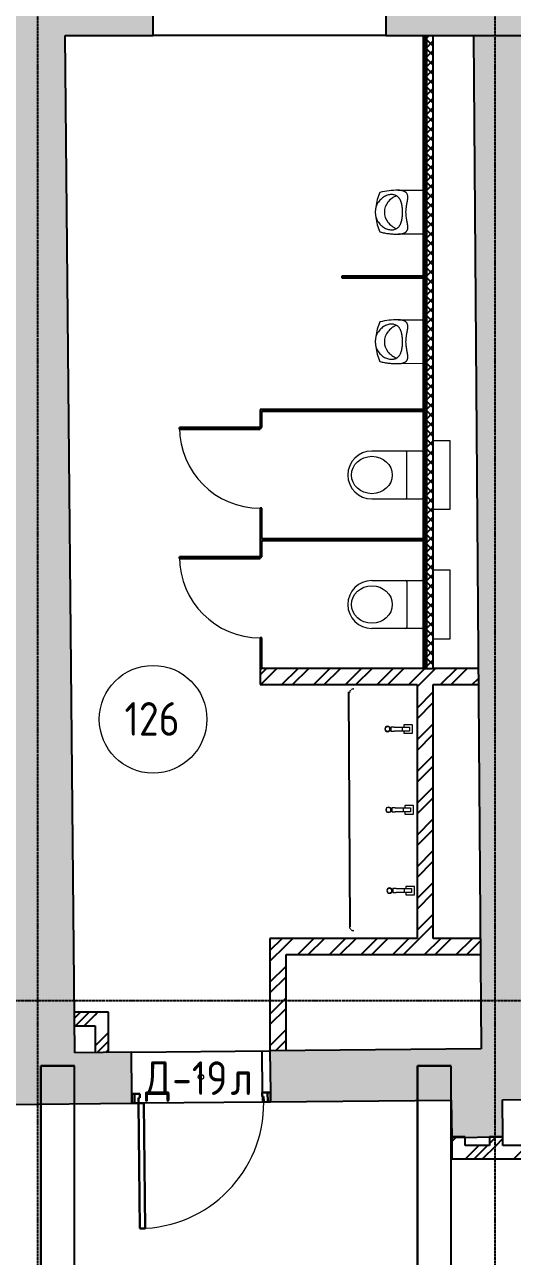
# Model space of a CAD drawing. Header units: millimetres. Extents: x -129048 to 476301, y -5853 to 215316.
# Drawn here: x 38913 to 42539, y 11356 to 20505 of the extents above; entities that cross this region are included whole.
import ezdxf

# ---------------------------------------------------------------- set-up
doc = ezdxf.new("R2010")
doc.units = ezdxf.units.MM
for name, pattern in [('ADSK_Линия сетки', [25, 20, -2.5, 0, -2.5]), ('ADSK_Сверху', [4.5, 3, -1.5]), ('ADSK_Снесено', [4.5, 3, -1.5])]:
    doc.linetypes.add(name, pattern=pattern)
for name, color, linetype, lineweight in [('Двери', 251, 'Continuous', 18), ('Каркас', 7, 'Continuous', 18), ('Марки дверей', 7, 'Continuous', 20), ('Марки помещений', 7, 'Continuous', 20), ('Сантехника', 251, 'Continuous', 18)]:
    doc.layers.add(name, color=color, linetype=linetype, lineweight=lineweight)
for name, color, linetype, lineweight, true_color in [('Обобщенные модели', 5, 'Continuous', 18, 0x0000ff), ('Стены внутренние', 5, 'Continuous', 18, 0x0000ff), ('Стены наружные', 1, 'ADSK_Снесено', 18, 0xff0000), ('Стены штриховка', 5, 'Continuous', 18, 0x0000ff)]:
    doc.layers.add(name, color=color, linetype=linetype, lineweight=lineweight, true_color=true_color)
doc.styles.add('GOST Common_2', font='GOST Common_0.ttf', dxfattribs={"width": 0.9, "height": 250})
pattern_1 = [(45, (0, 0), (-179.6051, 179.6051), []), (45, (63.5, 0), (0, 359.2102), []), (45, (-63.5, 0), (0, 359.2102), [])]
pattern_2 = [(45, (0, 0), (-117.8655, 117.8655), []), (45, (78.58, 0), (-117.8655, 117.8655), [])]
pattern_3 = [(45, (0, 0), (-70.71068, 70.71068), [])]

# ---------------------------------------------------------------- blocks, each defined once
blk = doc.blocks.new('Раковина с 2-3 кранами для санузла - 500x1800 3 taps-2317887-01 План 1-го этажа маркировочный')
at = {"layer": 'Сантехника'}
for p, q in [((-764.1, 503.1), (-763.2, 503.9)), ((1018.1, 499.1), (1018.9, 498.2)), ((-490, 189.1), (-460, 189.1)), ((-490, 189.1), (-490, 166.1)), ((-460, 189.1), (-490, 189.1)), ((-460, 166.1), (-460, 189.1)), ((110, 196.6), (140, 196.6)), ((110, 196.6), (110, 173.6)), ((140, 196.6), (110, 196.6)), ((140, 173.6), (140, 196.6)), ((710, 204.1), (740, 204.1)), ((710, 204.1), (710, 181.1)), ((740, 204.1), (710, 204.1)), ((740, 181.1), (740, 204.1)), ((-490, 93.1), (-504.9, 93.1)), ((-490, 106.5), (-490, 166.1)), ((-490, 71.5), (-490, 106.5)), ((-460, 106.5), (-490, 106.5)), ((-460, 166.1), (-460, 106.5)), ((-460, 106.5), (-460, 71.5)), ((-445.4, 93.1), (-460, 93.1)), ((93.2, 98.7), (93.2, 39.1)), ((110, 100.6), (95.1, 100.6)), ((110, 114), (110, 173.6)), ((110, 79), (110, 114)), ((140, 114), (110, 114)), ((140, 173.6), (140, 114)), ((140, 114), (140, 79)), ((154.6, 100.6), (140, 100.6)), ((156.5, 39.1), (156.5, 98.7)), ((693.2, 106.2), (693.2, 46.6)), ((710, 108.1), (695.1, 108.1)), ((710, 121.5), (710, 181.1)), ((710, 86.5), (710, 121.5)), ((740, 121.5), (710, 121.5)), ((740, 181.1), (740, 121.5)), ((740, 121.5), (740, 86.5)), ((754.6, 108.1), (740, 108.1)), ((756.5, 46.6), (756.5, 106.2)), ((-506.8, 91.2), (-506.8, 31.6)), ((-505.3, 30.1), (-445, 30.1)), ((-490, 51.5), (-490, 71.5)), ((-460, 51.5), (-490, 51.5)), ((-460, 71.5), (-460, 51.5)), ((-443.5, 31.6), (-443.5, 91.2)), ((94.7, 37.6), (155, 37.6)), ((110, 59), (110, 79)), ((140, 59), (110, 59)), ((140, 79), (140, 59)), ((694.7, 45.1), (755, 45.1)), ((710, 66.5), (710, 86.5)), ((740, 66.5), (710, 66.5)), ((740, 86.5), (740, 66.5))]:
    blk.add_line(p, q, dxfattribs=at)
at = {"layer": 'Сантехника', "flags": 128}
for points in [[(-775, 480), (-775, 481.2), (-774.9, 482.4), (-774.8, 483.6), (-774.6, 484.8), (-774.4, 486), (-774.1, 487.1)], [(-773.5, 489.4), (-773.1, 490.6), (-772.6, 491.7), (-772.1, 492.8), (-771.6, 493.9)], [(-770.4, 495.9), (-769.8, 496.9), (-769.1, 497.9), (-768.3, 498.9), (-767.6, 499.8)], [(-758.1, 507), (-757, 507.5), (-755.9, 508), (-754.7, 508.4)], [(-752.4, 509.1), (-751.3, 509.3), (-750.1, 509.6), (-748.9, 509.7), (-747.7, 509.9), (-746.5, 510), (-745.3, 510), (-745, 510)], [(995, 510), (996.2, 510), (997.4, 509.9), (998.6, 509.8), (999.8, 509.6), (1001, 509.4), (1002.1, 509.1)], [(1004.4, 508.5), (1005.6, 508.1), (1006.7, 507.6), (1007.8, 507.1), (1008.9, 506.6)], [(1010.9, 505.4), (1011.9, 504.8), (1012.9, 504.1), (1013.9, 503.3), (1014.8, 502.6)], [(1022, 493.1), (1022.5, 492), (1023, 490.9), (1023.4, 489.7)], [(1024.1, 487.4), (1024.3, 486.3), (1024.6, 485.1), (1024.7, 483.9), (1024.9, 482.7), (1025, 481.5), (1025, 480.3), (1025, 480)]]:
    blk.add_lwpolyline(points, dxfattribs=at)
at = {"layer": 'Сантехника'}
for centre, radius, start, end in [((-475, 215), 20, 0, 180), ((-475, 215), 20, 180, 360), ((-475, 215), 18.2, 165.15778, 180), ((-475, 215), 18.2, 180, 191.34075), ((-475, 215), 16.3, 175.36727, 180), ((-475, 215), 16.3, 175.36727, 180), ((-475, 215), 16.3, 180, 198.62064), ((-475, 215), 16.3, 180, 198.62064), ((-475, 215), 18.2, 208.98332, 219.73377), ((-475, 215), 18.2, 95.84531, 146.66266), ((-475, 215), 16.3, 216.87489, 225), ((-475, 215), 16.3, 216.87489, 225), ((-475, 215), 18.2, 225, 229.4056), ((-475, 215), 18.2, 232.75928, 242.71908), ((-475, 215), 18.2, 265.13096, 274.18327), ((-475, 215), 18.2, 85.13096, 94.18327), ((-475, 215), 18.2, 275.84531, 326.66266), ((-475, 215), 18.2, 52.75928, 62.71908), ((-475, 215), 16.3, 36.87489, 45), ((-475, 215), 16.3, 36.87489, 45), ((-475, 215), 18.2, 45, 49.4056), ((-475, 215), 18.2, 28.98332, 39.73377), ((-475, 215), 16.3, 0, 18.62064), ((-475, 215), 16.3, 0, 18.62064), ((-475, 215), 16.3, 355.36727, 360), ((-475, 215), 16.3, 355.36727, 360), ((-475, 215), 18.2, 345.15778, 360), ((-475, 215), 18.2, 0, 11.34075), ((125, 222.5), 20, 0, 180), ((125, 222.5), 20, 180, 360), ((125, 222.5), 18.2, 165.15778, 180), ((125, 222.5), 18.2, 180, 191.34075), ((125, 222.5), 16.3, 175.36727, 180), ((125, 222.5), 16.3, 175.36727, 180), ((125, 222.5), 16.3, 180, 198.62064), ((125, 222.5), 16.3, 180, 198.62064), ((125, 222.5), 18.2, 208.98332, 219.73377), ((125, 222.5), 18.2, 95.84531, 146.66266), ((125, 222.5), 16.3, 216.87489, 225), ((125, 222.5), 16.3, 216.87489, 225), ((125, 222.5), 18.2, 225, 229.4056), ((125, 222.5), 18.2, 232.75928, 242.71908), ((125, 222.5), 18.2, 265.13096, 274.18327), ((125, 222.5), 18.2, 85.13096, 94.18327), ((125, 222.5), 18.2, 275.84531, 326.66266), ((125, 222.5), 18.2, 52.75928, 62.71908), ((125, 222.5), 16.3, 36.87489, 45), ((125, 222.5), 16.3, 36.87489, 45), ((125, 222.5), 18.2, 45, 49.4056), ((125, 222.5), 18.2, 28.98332, 39.73377), ((125, 222.5), 16.3, 0, 18.62064), ((125, 222.5), 16.3, 0, 18.62064), ((125, 222.5), 16.3, 355.36727, 360), ((125, 222.5), 16.3, 355.36727, 360), ((125, 222.5), 18.2, 345.15778, 360), ((125, 222.5), 18.2, 0, 11.34075), ((725, 230), 20, 0, 180), ((725, 230), 20, 180, 360), ((725, 230), 18.2, 165.15778, 180), ((725, 230), 18.2, 180, 191.34075), ((725, 230), 16.3, 175.36727, 180), ((725, 230), 16.3, 175.36727, 180), ((725, 230), 16.3, 180, 198.62064), ((725, 230), 16.3, 180, 198.62064), ((725, 230), 18.2, 208.98332, 219.73377), ((725, 230), 18.2, 95.84531, 146.66266), ((725, 230), 16.3, 216.87489, 225), ((725, 230), 16.3, 216.87489, 225), ((725, 230), 18.2, 225, 229.4056), ((725, 230), 18.2, 232.75928, 242.71908), ((725, 230), 18.2, 265.13096, 274.18327), ((725, 230), 18.2, 85.13096, 94.18327), ((725, 230), 18.2, 275.84531, 326.66266), ((725, 230), 18.2, 52.75928, 62.21388), ((725, 230), 16.3, 36.87489, 45), ((725, 230), 16.3, 36.87489, 45), ((725, 230), 18.2, 45, 49.4056), ((725, 230), 18.2, 28.98332, 39.73377), ((725, 230), 16.3, 0, 18.62064), ((725, 230), 16.3, 0, 18.62064), ((725, 230), 16.3, 355.36727, 360), ((725, 230), 16.3, 355.36727, 360), ((725, 230), 18.2, 345.15778, 360), ((725, 230), 18.2, 0, 11.34075), ((-504.9, 91.2), 1.87, 90, 180), ((-504.9, 91.2), 1.87, 120, 150), ((-504.9, 91.2), 1.87, 120, 150), ((-504.9, 91.2), 1.87, 120, 150), ((-445.4, 91.2), 1.87, 0, 90), ((-445.4, 91.2), 1.87, 30, 60), ((-445.4, 91.2), 1.87, 30, 60), ((-445.4, 91.2), 1.87, 30, 60), ((95.1, 98.7), 1.87, 90, 180), ((95.1, 98.7), 1.87, 120, 150), ((95.1, 98.7), 1.87, 120, 150), ((95.1, 98.7), 1.87, 120, 150), ((154.6, 98.7), 1.87, 0, 90), ((154.6, 98.7), 1.87, 30, 60), ((154.6, 98.7), 1.87, 30, 60), ((154.6, 98.7), 1.87, 30, 60), ((695.1, 106.2), 1.87, 90, 180), ((695.1, 106.2), 1.87, 120, 150), ((695.1, 106.2), 1.87, 120, 150), ((695.1, 106.2), 1.87, 120, 150), ((754.6, 106.2), 1.87, 0, 90), ((754.6, 106.2), 1.87, 30, 60), ((754.6, 106.2), 1.87, 30, 60), ((754.6, 106.2), 1.87, 30, 60), ((-505.3, 31.6), 1.49, 180, 270), ((-445, 31.6), 1.49, 270, 360), ((94.7, 39.1), 1.49, 180, 270), ((155, 39.1), 1.49, 270, 360), ((694.7, 46.6), 1.49, 180, 270), ((755, 46.6), 1.49, 270, 360)]:
    blk.add_arc(centre, radius, start, end, dxfattribs=at)
blk = doc.blocks.new('AC_Дверь_Однопольная - Д-19л 1030х2200h-V210-01 План 1-го этажа маркировочный')
at = {"layer": 'Двери', "lineweight": 30}
for p, q in [((465, 1120), (425, 1120)), ((425, 1120), (425, 190)), ((465, 190), (465, 1120)), ((-495, 190), (-515, 190)), ((-515, 190), (-515, 120)), ((-465, 190), (-495, 190)), ((-495, 190), (-495, 120)), ((-495, 120), (-495, 190)), ((-465, 150), (-465, 190)), ((425, 190), (465, 190)), ((495, 190), (465, 190)), ((465, 190), (465, 150)), ((495, 120), (495, 190)), ((515, 190), (495, 190)), ((495, 190), (495, 120)), ((515, 120), (515, 190)), ((-515, 120), (-495, 120)), ((-495, 120), (-455, 120)), ((-455, 150), (-465, 150)), ((-455, 120), (-455, 150)), ((465, 150), (455, 150)), ((455, 150), (455, 120)), ((455, 120), (495, 120)), ((495, 120), (515, 120))]:
    blk.add_line(p, q, dxfattribs=at)
at = {"layer": 'Двери'}
blk.add_arc((465, 190), 930, 90, 180, dxfattribs=at)
blk = doc.blocks.new('Дверь-Одинарная-Панель - 600 x 2150 мм с_у-1872435-01 План 1-го этажа маркировочный')
at = {"layer": 'Двери', "lineweight": 30}
for p, q in [((300, 606), (288, 606)), ((288, 606), (288, 6)), ((300, 6), (300, 606)), ((288, 6), (300, 6))]:
    blk.add_line(p, q, dxfattribs=at)
at = {"layer": 'Двери'}
blk.add_arc((300, 6), 600, 90, 180, dxfattribs=at)
blk = doc.blocks.new('Urinal_Commercial_14201 - UT104EV-1823124-01 План 1-го этажа маркировочный')
at = {"layer": 'Сантехника'}
for p, q in [((41690.8, 18313), (41875.3, 18313)), ((41875.3, 17986.9), (41690.8, 17987))]:
    blk.add_line(p, q, dxfattribs=at)
for centre, radius, start, end in [((41875.3, 18150), 353.2, 155.41974, 173.79042), ((41707.7, 18150), 120.3, 141.9939, 180.0061), ((41728.2, 18133.9), 146.4, 110.0061, 141.9939), ((41707.7, 18149.9), 120.3, 179.9939, 218.0061), ((41875.3, 18150), 353.2, 186.20958, 204.57824), ((41728.2, 18166), 146.4, 218.0061, 249.9939)]:
    blk.add_arc(centre, radius, start, end, dxfattribs=at)
blk.add_ellipse((41786.6, 17228.7), major_axis=(-199.1, 1075.5), ratio=0.694076, start_param=6.146838, end_param=6.328057, dxfattribs=at)
for points, knots in [([(41747.9, 18150), (41748.1, 18158.3), (41748.7, 18170.9), (41750.4, 18185.2), (41751.5, 18193.3), (41752.4, 18199.3), (41753.3, 18205.2), (41754.4, 18211), (41755.4, 18216.7), (41756.5, 18222.3), (41757.5, 18227.9), (41758.5, 18233.3), (41759.3, 18237.7), (41759.9, 18241.2), (41760.2, 18243.8), (41760.6, 18246.3), (41761, 18249.7), (41761.5, 18253.8), (41761.8, 18257.8), (41761.9, 18260.9), (41761.9, 18264), (41761.7, 18267.7), (41761, 18273.4), (41759.5, 18280), (41756.1, 18287.1), (41752.4, 18292.1), (41748.9, 18295.7), (41745.9, 18298.1), (41742.7, 18300.3), (41739.4, 18302.3), (41736, 18304.1), (41732.3, 18305.7), (41728.5, 18307.1), (41724.6, 18308.4), (41720.6, 18309.4), (41715.2, 18310.7), (41705.4, 18312.3), (41696.7, 18312.9), (41690.8, 18313)], [-1, -1, -1, -1, -0.909091, -0.863636, -0.840909, -0.818182, -0.795455, -0.772727, -0.75, -0.727273, -0.704545, -0.681818, -0.659091, -0.647727, -0.636364, -0.625, -0.613636, -0.590909, -0.568182, -0.556818, -0.545455, -0.522727, -0.5, -0.454545, -0.409091, -0.363636, -0.340909, -0.318182, -0.295455, -0.272727, -0.25, -0.227273, -0.204545, -0.181818, -0.159091, -0.136364, -0.090909, 0, 0, 0, 0]), ([(41722.3, 18150), (41722.2, 18153.7), (41722.1, 18159.2), (41721.9, 18166.3), (41721.6, 18171.5), (41721.3, 18176.7), (41720.8, 18181.8), (41720.3, 18186.9), (41719.7, 18191.7), (41719, 18196.5), (41718.2, 18201.1), (41717.4, 18205.6), (41716.5, 18210), (41715.5, 18214.2), (41714.4, 18218.3), (41713.2, 18222.3), (41711.5, 18227.4), (41709.7, 18232.3), (41707.6, 18236.9), (41705.5, 18241.4), (41702.6, 18246.7), (41698.7, 18252.5), (41694.4, 18257.9), (41689.8, 18262.7), (41684.7, 18267), (41677.5, 18272), (41667.7, 18276.8), (41654.6, 18280.2), (41640.7, 18281.2), (41621.2, 18279.3), (41596.1, 18271.3), (41571.9, 18256), (41554.1, 18239.3), (41542.1, 18224.6), (41531.7, 18207.6), (41526.5, 18194.9), (41524.3, 18188.2)], [-1, -1, -1, -1, -0.975, -0.9625, -0.95, -0.9375, -0.925, -0.9125, -0.9, -0.8875, -0.875, -0.8625, -0.85, -0.8375, -0.825, -0.8125, -0.8, -0.775, -0.7625, -0.75, -0.725, -0.7, -0.675, -0.65, -0.625, -0.6, -0.55, -0.5, -0.45, -0.4, -0.3, -0.2, -0.15, -0.1, -0.05, 0, 0, 0, 0]), ([(41524.3, 18111.8), (41526.5, 18105.1), (41531.7, 18092.3), (41542.1, 18075.3), (41554.1, 18060.6), (41571.9, 18043.9), (41596.1, 18028.6), (41621.2, 18020.6), (41640.7, 18018.8), (41654.6, 18019.8), (41667.7, 18023.2), (41677.5, 18028), (41684.7, 18032.9), (41689.8, 18037.2), (41694.4, 18042.1), (41698.7, 18047.4), (41702.6, 18053.2), (41705.5, 18058.5), (41707.6, 18063), (41709.7, 18067.6), (41711.5, 18072.5), (41713.2, 18077.7), (41714.4, 18081.6), (41715.5, 18085.7), (41716.5, 18090), (41717.4, 18094.3), (41718.2, 18098.8), (41719, 18103.5), (41719.7, 18108.2), (41720.3, 18113.1), (41720.8, 18118.1), (41721.3, 18123.2), (41721.6, 18128.4), (41721.9, 18133.6), (41722.1, 18140.7), (41722.2, 18146.2), (41722.3, 18150)], [-1, -1, -1, -1, -0.95, -0.9, -0.85, -0.8, -0.7, -0.6, -0.55, -0.5, -0.45, -0.4, -0.375, -0.35, -0.325, -0.3, -0.275, -0.25, -0.2375, -0.225, -0.2, -0.1875, -0.175, -0.1625, -0.15, -0.1375, -0.125, -0.1125, -0.1, -0.0875, -0.075, -0.0625, -0.05, -0.0375, -0.025, 0, 0, 0, 0]), ([(41690.8, 17987), (41695.4, 17987), (41704.6, 17987.5), (41715.6, 17989.2), (41724.1, 17991.4), (41730.2, 17993.3), (41735, 17995.4), (41738.7, 17997.2), (41742.2, 17999.3), (41746.4, 18002.1), (41750.8, 18006.1), (41754.6, 18010.6), (41757.7, 18015.8), (41759.9, 18021.6), (41761.3, 18027.9), (41761.8, 18033.5), (41761.8, 18038.3), (41761.8, 18042), (41761.5, 18045.8), (41761.1, 18049.6), (41760.6, 18053.6), (41760, 18057.6), (41759.4, 18061.7), (41758.6, 18065.8), (41757.8, 18070.1), (41757.1, 18074.4), (41756.3, 18078.8), (41755.1, 18084.7), (41753.8, 18092.2), (41752.2, 18101.5), (41750.4, 18114.1), (41748.6, 18130.2), (41748, 18143.4), (41747.9, 18150)], [-1, -1, -1, -1, -0.928571, -0.857143, -0.821429, -0.785714, -0.75, -0.732143, -0.714286, -0.678571, -0.642857, -0.607143, -0.571429, -0.535714, -0.5, -0.464286, -0.446429, -0.428571, -0.410714, -0.392857, -0.375, -0.357143, -0.339286, -0.321429, -0.303571, -0.285714, -0.267857, -0.25, -0.214286, -0.178571, -0.142857, -0.071429, 0, 0, 0, 0])]:
    blk.add_open_spline(points, degree=3, knots=knots, dxfattribs=at)
for points in [[(41524.3, 18188.2), (41523, 18184.1), (41521.3, 18175.9), (41520.1, 18163), (41519.9, 18154.3), (41519.9, 18150)], [(41519.9, 18150), (41519.9, 18145.6), (41520.1, 18136.9), (41521.3, 18124.1), (41523, 18115.8), (41524.3, 18111.8)], [(41554.2, 18003.1), (41565.3, 18000.2), (41587.7, 17995.3), (41621.7, 17990.2), (41656.1, 17987.3), (41679.2, 17986.9), (41690.8, 17987)]]:
    blk.add_open_spline(points, degree=3, dxfattribs=at)
blk = doc.blocks.new('Туалет подвесной-Moderna R-Laufen - 000 White-2285251-01 План 1-го этажа маркировочный')
at = {"layer": 'Обобщенные модели'}
for p, q in [((-53, -419.3), (-53, -47.4)), ((303, -47.4), (303, -419.3)), ((-43.1, -157.8), (293.1, -157.8))]:
    blk.add_line(p, q, dxfattribs=at)
for centre, radius, start, end in [((-43.1, -47.4), 9.89, 90, 180), ((293.1, -47.4), 9.89, 0, 90), ((-43.1, -167.7), 9.89, 90, 180), ((293.1, -167.7), 9.89, 0, 90), ((125, -419.3), 178, 180, 0)]:
    blk.add_arc(centre, radius, start, end, dxfattribs=at)
blk.add_ellipse((125, -418.3), major_axis=(0, 151.6), ratio=0.916517, dxfattribs=at)
at = {"layer": 'Сантехника'}
for p, q in [((380, 162.5), (-130, 162.5)), ((-130, 162.5), (-130, 37.5)), ((380, 37.5), (380, 162.5))]:
    blk.add_line(p, q, dxfattribs=at)
blk = doc.blocks.new('Туалет подвесной-Moderna R-Laufen - 000 White-2284892-01 План 1-го этажа маркировочный')
at = {"layer": 'Обобщенные модели'}
for p, q in [((-53, 419.3), (-53, 47.4)), ((303, 47.4), (303, 419.3)), ((-43.1, 157.8), (293.1, 157.8))]:
    blk.add_line(p, q, dxfattribs=at)
for centre, radius, start, end in [((125, 419.3), 178, 360, 180), ((-43.1, 167.7), 9.89, 180, 270), ((293.1, 167.7), 9.89, 270, 360), ((-43.1, 47.4), 9.89, 180, 270), ((293.1, 47.4), 9.89, 270, 360)]:
    blk.add_arc(centre, radius, start, end, dxfattribs=at)
blk.add_ellipse((125, 418.3), major_axis=(0, 151.6), ratio=0.916517, dxfattribs=at)
at = {"layer": 'Сантехника'}
for p, q in [((-130, -37.5), (-130, -162.5)), ((380, -162.5), (380, -37.5)), ((-130, -162.5), (380, -162.5))]:
    blk.add_line(p, q, dxfattribs=at)
blk = doc.blocks.new('ADSK_Марка_Помещение_ОдноЗначение - Номер-247393-01 План 1-го этажа маркировочный')
at = {"layer": 'Марки помещений'}
blk.add_circle((0, 0), 4, dxfattribs=at)
blk = doc.blocks.new('ADSK_Марка_Дверь - Марка типа и комментарии-2020407-01 План 1-го этажа маркировочный')
at = {"layer": 'Марки дверей', "lineweight": 9}
blk.add_circle((0, 0), 0.2, dxfattribs=at)

msp = doc.modelspace()

# ---------------------------------------------------------------- hatches: boundary and pattern name
at = {"layer": 'Стены внутренние', "lineweight": 25, "true_color": 0x636466}
for points in [[(38780.551, 12484.278), (39290.527, 12489.168), (39214.538, 20424.059), (38704.515, 20424.059), (38780.517, 12487.829)], [(42306.569, 12898.1), (42686.552, 12901.743), (42630.339, 20425.478), (42250.349, 20422.639), (42295.708, 14351.749)], [(42087.676, 12239.156), (42467.656, 12243.029), (42464.838, 12519.6), (42084.855, 12515.957)]]:
    msp.add_hatch(color=251, dxfattribs=at).paths.add_polyline_path(points)
h = msp.add_hatch(dxfattribs=at)
h.set_pattern_fill('FP_4', color=251, style=0, pattern_type=2)
h.set_pattern_definition([(45, (0, 0), (-35.35534, 35.35534), []), (135, (0, 0), (-35.35534, -35.35534), [])])
h.paths.add_polyline_path([(41900.345, 15722.962), (41950.345, 15722.962), (41950.345, 20424.059), (41900.345, 20424.059), (41900.345, 15945.286)])
h = msp.add_hatch(dxfattribs=at)
h.set_pattern_fill('FP_1', color=251, style=0, pattern_type=2)
h.set_pattern_definition(pattern_3)
h.paths.add_polyline_path([(41875.345, 18624.962), (41875.345, 18636.962), (41270.345, 18636.962), (41270.345, 18624.962)])
h = msp.add_hatch(dxfattribs=at)
h.set_pattern_fill('FP_1', color=251, style=0, pattern_type=2)
h.set_pattern_definition(pattern_3)
h.paths.add_polyline_path([(40675.345, 15722.962), (40675.345, 15950.962), (40663.345, 15950.962), (40663.345, 15722.962)])
h.paths.add_polyline_path([(40675.345, 16550.962), (40675.345, 16912.962), (40663.345, 16912.962), (40663.345, 16550.962)])
h.paths.add_polyline_path([(40663.345, 17512.962), (40675.345, 17512.962), (40675.345, 17646.962), (40663.345, 17646.962), (40663.345, 17538.824)])
h = msp.add_hatch(dxfattribs=at)
h.set_pattern_fill('FP_1', color=251, style=0, pattern_type=2)
h.set_pattern_definition(pattern_3)
h.paths.add_polyline_path([(41177.434, 17634.962), (41875.345, 17634.962), (41875.345, 17646.962), (40675.345, 17646.962), (40675.345, 17634.962)])
h = msp.add_hatch(dxfattribs=at)
h.set_pattern_fill('FP_1', color=251, style=0, pattern_type=2)
h.set_pattern_definition(pattern_3)
h.paths.add_polyline_path([(41875.345, 16672.962), (41875.345, 16684.962), (40675.345, 16684.962), (40675.345, 16672.962), (41865.456, 16672.962)])
h = msp.add_hatch(dxfattribs=at)
h.set_pattern_fill('FP_2', color=251, style=0, pattern_type=2)
h.set_pattern_definition(pattern_2)
h.paths.add_polyline_path([(42075.345, 15602.962), (42286.359, 15602.962), (42285.463, 15722.962), (40663.345, 15722.962), (40663.345, 15602.962), (41950.349, 15602.962)])
h = msp.add_hatch(dxfattribs=at)
h.set_pattern_fill('FP_2', color=251, style=0, pattern_type=2)
h.set_pattern_definition(pattern_2)
h.paths.add_polyline_path([(41950.349, 13718.1), (41950.345, 15602.962), (41830.349, 15602.962), (41830.349, 13718.1)])
h = msp.add_hatch(dxfattribs=at)
h.set_pattern_fill('FP_2', color=251, style=0, pattern_type=2)
h.set_pattern_definition(pattern_2)
h.paths.add_polyline_path([(40736.569, 12883.048), (40856.569, 12884.199), (40856.569, 13718.1), (40736.569, 13718.1), (40736.569, 12898.1)])
h = msp.add_hatch(dxfattribs=at)
h.set_pattern_fill('FP_2', color=251, style=0, pattern_type=2)
h.set_pattern_definition(pattern_2)
h.paths.add_polyline_path([(41456.117, 13598.1), (42301.339, 13598.1), (42300.442, 13718.1), (40856.569, 13718.1), (40856.569, 13598.1), (41177.434, 13598.1)])
h = msp.add_hatch(dxfattribs=at)
h.set_pattern_fill('FP_3', color=251, style=0, pattern_type=2)
h.set_pattern_definition(pattern_1)
h.paths.add_polyline_path([(39436.888, 13069.15), (39436.888, 13169.15), (39284.015, 13169.15), (39284.973, 13069.15), (39286.888, 13069.15)])
h = msp.add_hatch(dxfattribs=at)
h.set_pattern_fill('FP_3', color=251, style=0, pattern_type=2)
h.set_pattern_definition(pattern_1)
h.paths.add_polyline_path([(39436.888, 12870.588), (39536.888, 12871.547), (39536.888, 13169.15), (39436.888, 13169.15), (39436.888, 12871.547)])
h = msp.add_hatch(color=251, dxfattribs=at)
h.paths.add_polyline_path([(39290.527, 12489.168), (39710.259, 12493.191), (39706.616, 12873.174), (39286.888, 12869.15), (39289.041, 12644.36)])
h.paths.add_polyline_path([(40740.212, 12503.066), (42971.86, 12524.46), (42968.217, 12904.443), (40736.569, 12883.048), (40739.541, 12573.062)])
h = msp.add_hatch(dxfattribs=at)
h.set_pattern_fill('FP_3', color=251, style=0, pattern_type=2)
h.set_pattern_definition(pattern_1)
h.paths.add_polyline_path([(42087.636, 12080.453), (42187.636, 12080.453), (42187.636, 12240.175), (42087.676, 12239.156), (42087.636, 12180.453)])
h = msp.add_hatch(dxfattribs=at)
h.set_pattern_fill('FP_3', color=251, style=0, pattern_type=2)
h.set_pattern_definition(pattern_1)
h.paths.add_polyline_path([(43508.483, 12080.453), (43508.483, 12180.453), (42187.636, 12180.453), (42187.636, 12080.453), (43406.902, 12080.453)])
h = msp.add_hatch(dxfattribs=at)
h.set_pattern_fill('FP_3', color=251, style=0, pattern_type=2)
h.set_pattern_definition(pattern_1)
h.paths.add_polyline_path([(42467.656, 12180.453), (42467.656, 12243.029), (42367.656, 12242.01), (42367.656, 12180.453), (42464.838, 12180.453)])
at = {"layer": 'Стены наружные', "linetype": 'Continuous', "lineweight": 25, "true_color": 0x636466}
h = msp.add_hatch(color=251, dxfattribs=at)
h.paths.add_polyline_path([(46339.852, 20424.059), (46543.212, 20424.059), (46543.212, 20934.059), (45391.977, 20934.059), (45391.977, 20424.059), (45636.37, 20424.059)])
h.paths.add_polyline_path([(42686.552, 20424.059), (43576.977, 20424.059), (43576.977, 20934.059), (41597.582, 20934.059), (41597.582, 20424.059), (42515.943, 20424.623), (42630.339, 20425.478), (42630.349, 20424.059)])
h.paths.add_polyline_path([(39192.848, 20424.059), (39867.582, 20424.059), (39867.582, 20934.059), (30807.016, 20934.059), (30807.016, 20424.059), (38947.966, 20424.059)])

# ---------------------------------------------------------------- linework, layer by layer
at = {"linetype": 'ADSK_Линия сетки', "lineweight": 25}
for p, q in [((39009.91, -4984.787), (39009.91, 21668.801)), ((42409.91, -4984.787), (42409.91, 21668.801)), ((-11086.225, 13256.788), (57141.718, 13256.788))]:
    msp.add_line(p, q, dxfattribs=at)
at = {"color": 251, "lineweight": 25, "true_color": 0x636466}
msp.add_line((41320.919, 15549.962), (41330.349, 13802.962), dxfattribs=at)
at = {"layer": 'Каркас', "color": 251, "linetype": 'ADSK_Сверху', "lineweight": 25, "true_color": 0x636466}
for p, q in [((39033.479, 12772.445), (39283.479, 12772.445)), ((39283.479, 12772.445), (39033.479, 12772.445)), ((39033.479, 12772.445), (39033.479, 8926.997)), ((39033.479, 8926.997), (39033.479, 12772.445)), ((39283.479, 8926.997), (39283.479, 12772.445)), ((39283.479, 8926.997), (39283.479, 12772.445)), ((41833.479, 12772.445), (42083.479, 12772.445)), ((42083.479, 12772.445), (41833.479, 12772.445)), ((41833.479, 12772.445), (41833.479, 8926.997)), ((41833.479, 8926.997), (41833.479, 12772.445)), ((42083.479, 10732.358), (42083.479, 12772.445)), ((42083.479, 10732.358), (42083.479, 12772.445))]:
    msp.add_line(p, q, dxfattribs=at)
at = {"layer": 'Стены внутренние', "color": 251, "lineweight": 25, "true_color": 0x636466}
for p, q in [((39286.888, 12869.15), (39214.538, 20424.059)), ((41875.345, 20424.059), (41875.345, 15722.962)), ((41950.345, 15722.962), (41950.345, 20424.059)), ((42630.339, 20425.478), (42250.349, 20422.639)), ((42250.349, 20422.639), (42306.569, 12898.1)), ((41875.345, 18636.962), (41270.345, 18636.962)), ((41270.345, 18636.962), (41270.345, 18624.962)), ((41270.345, 18624.962), (41875.345, 18624.962)), ((40663.345, 17646.962), (40663.345, 17512.962)), ((41875.345, 17646.962), (40663.345, 17646.962)), ((40675.345, 17512.962), (40675.345, 17634.962)), ((40675.345, 17634.962), (41875.345, 17634.962)), ((40663.345, 17512.962), (40675.345, 17512.962)), ((40675.345, 16912.962), (40663.345, 16912.962)), ((40663.345, 16912.962), (40663.345, 16550.962)), ((40675.345, 16684.962), (40675.345, 16912.962)), ((41875.345, 16684.962), (40675.345, 16684.962)), ((40675.345, 16550.962), (40675.345, 16672.962)), ((40675.345, 16672.962), (41875.345, 16672.962)), ((40663.345, 16550.962), (40675.345, 16550.962)), ((40675.345, 15950.962), (40663.345, 15950.962)), ((40663.345, 15950.962), (40663.345, 15602.962)), ((40675.345, 15722.962), (40675.345, 15950.962)), ((41875.345, 15722.962), (40675.345, 15722.962)), ((42285.463, 15722.962), (41950.345, 15722.962)), ((40663.345, 15602.962), (41830.349, 15602.962)), ((41830.349, 15602.962), (41830.349, 13718.1)), ((41950.349, 13718.1), (41950.349, 15602.962)), ((41950.349, 15602.962), (42286.359, 15602.962)), ((40736.569, 13718.1), (40736.569, 12883.048)), ((41830.349, 13718.1), (40736.569, 13718.1)), ((42300.442, 13718.1), (41950.349, 13718.1)), ((40856.569, 12884.199), (40856.569, 13598.1)), ((40856.569, 13598.1), (42301.339, 13598.1)), ((39536.888, 13169.15), (39284.015, 13169.15)), ((39536.888, 12871.547), (39536.888, 13169.15)), ((39284.973, 13069.15), (39436.888, 13069.15)), ((39436.888, 13069.15), (39436.888, 12870.588)), ((39706.616, 12873.174), (39286.888, 12869.15)), ((39706.616, 12873.174), (40736.569, 12883.048)), ((39709.588, 12563.188), (39706.616, 12873.174)), ((40676.876, 12882.476), (40679.847, 12572.49)), ((42306.569, 12898.1), (40736.569, 12883.048)), ((40736.569, 12883.048), (40739.541, 12573.062)), ((40680.135, 12542.491), (40680.519, 12502.493)), ((38780.551, 12484.278), (39710.259, 12493.191)), ((40690.214, 12502.586), (39800.255, 12494.054)), ((40740.212, 12503.066), (42084.855, 12515.957)), ((42084.855, 12515.957), (42087.676, 12239.156)), ((42464.838, 12519.6), (43609.058, 12530.569)), ((42467.656, 12243.029), (42464.838, 12519.6)), ((42187.636, 12243.037), (42087.636, 12243.037)), ((42087.636, 12243.037), (42087.636, 12080.453)), ((42087.676, 12239.156), (42467.656, 12243.029)), ((42187.636, 12180.453), (42187.636, 12243.037)), ((42367.656, 12180.453), (42187.636, 12180.453)), ((42467.656, 12243.037), (42367.656, 12243.037)), ((42367.656, 12243.037), (42367.656, 12180.453)), ((42467.656, 12180.453), (42467.656, 12243.037)), ((42946.962, 12180.453), (42467.656, 12180.453)), ((42087.636, 12080.453), (43608.483, 12080.453))]:
    msp.add_line(p, q, dxfattribs=at)
at = {"layer": 'Стены наружные', "color": 251, "linetype": 'Continuous', "lineweight": 25, "true_color": 0x636466}
for p, q in [((39867.582, 20424.059), (39867.582, 20934.059)), ((41597.582, 20934.059), (41597.582, 20424.059)), ((39214.538, 20424.059), (39867.582, 20424.059)), ((41597.582, 20424.059), (39867.582, 20424.059)), ((41597.582, 20424.059), (43675.966, 20424.059))]:
    msp.add_line(p, q, dxfattribs=at)
at = {"layer": 'Стены штриховка', "color": 251, "lineweight": 25, "true_color": 0x636466}
for p, q in [((41887.345, 20424.059), (41887.345, 15722.962)), ((41899.345, 20424.059), (41899.345, 15722.962)), ((41900.345, 20424.059), (41900.345, 15722.962)), ((40663.345, 15722.962), (40675.345, 15722.962)), ((41875.345, 15722.962), (41950.345, 15722.962))]:
    msp.add_line(p, q, dxfattribs=at)

# ---------------------------------------------------------------- block references
at = {"layer": 'Двери', "color": 251, "lineweight": 25, "true_color": 0x636466}
for name, p, rotation in [('Дверь-Одинарная-Панель - 600 x 2150 мм с_у-1872435-01 План 1-го этажа маркировочный', (40669.345, 17212.962), 90), ('Дверь-Одинарная-Панель - 600 x 2150 мм с_у-1872435-01 План 1-го этажа маркировочный', (40669.345, 16250.962), 90), ('AC_Дверь_Однопольная - Д-19л 1030х2200h-V210-01 План 1-го этажа маркировочный', (40223.414, 12688.12), 180.5492755352822)]:
    msp.add_blockref(name, p, dxfattribs=dict(at, rotation=rotation))
at = {"layer": 'Марки дверей', "color": 251, "lineweight": 25, "true_color": 0x636466, "xscale": 99.99999999999993, "yscale": 99.99999999999993, "zscale": 99.99999999999993}
msp.add_blockref('ADSK_Марка_Дверь - Марка типа и комментарии-2020407-01 План 1-го этажа маркировочный', (40223.414, 12688.12), dxfattribs=at)
at = {"layer": 'Марки помещений', "color": 251, "lineweight": 25, "true_color": 0x636466, "xscale": 99.99999999999993, "yscale": 99.99999999999993, "zscale": 99.99999999999993}
msp.add_blockref('ADSK_Марка_Помещение_ОдноЗначение - Номер-247393-01 План 1-го этажа маркировочный', (39867.776, 15345.529), dxfattribs=at)
at = {"layer": 'Сантехника', "color": 251, "lineweight": 25, "true_color": 0x636466}
for p in [(0, 962), (0, 0)]:
    msp.add_blockref('Urinal_Commercial_14201 - UT104EV-1823124-01 План 1-го этажа маркировочный', p, dxfattribs=at)
for name, p, rotation in [('Туалет подвесной-Moderna R-Laufen - 000 White-2284892-01 План 1-го этажа маркировочный', (41912.845, 17034.962), 89.99999999999972), ('Туалет подвесной-Moderna R-Laufen - 000 White-2285251-01 План 1-го этажа маркировочный', (41912.845, 16322.962), 269.9999999999999), ('Раковина с 2-3 кранами для санузла - 500x1800 3 taps-2317887-01 План 1-го этажа маркировочный', (41840.349, 14547.962), 90)]:
    msp.add_blockref(name, p, dxfattribs=dict(at, rotation=rotation))

# ---------------------------------------------------------------- texts
at = {"layer": 'Марки дверей', "color": 251, "lineweight": 25, "true_color": 0x636466, "char_height": 250, "attachment_point": 1, "style": 'GOST Common_2'}
for s, insert, width in [('\\fGOST Common|b0|i0|c204|p34|;\\W.9;Д', (39807.435, 12805.133), 245.31637), ('-19', (40009.841, 12805.133), 526.70869), ('\\fGOST Common|b0|i0|c204|p34|;\\W.9;л', (40444.419, 12805.133), 194.81006)]:
    msp.add_mtext(s, dxfattribs=dict(at, insert=insert, width=width))
at = {"layer": 'Марки помещений', "color": 251, "lineweight": 25, "true_color": 0x636466, "insert": (39655.369, 15473.254), "char_height": 250, "width": 526.70869, "attachment_point": 1, "style": 'GOST Common_2'}
msp.add_mtext('126', dxfattribs=at)

doc.saveas('drawing.dxf')
